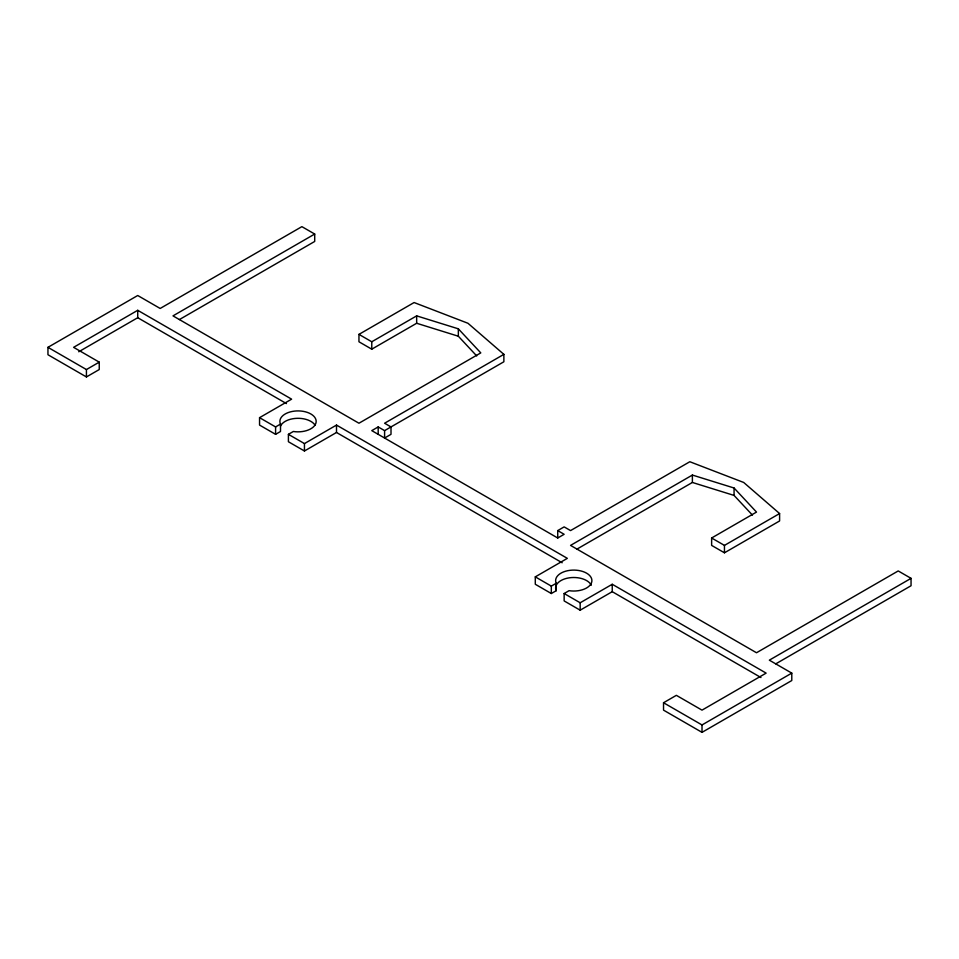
<?xml version="1.0" encoding="UTF-8"?>
<svg xmlns="http://www.w3.org/2000/svg" width="959" height="959" viewBox="0 0 959 959"><rect width="100%" height="100%" fill="white"/><g stroke="black" fill="none" stroke-linecap="round" stroke-linejoin="round"><path stroke-width="1.44" d="M562.166 562.765L336.501 432.485L304.447 450.994L288.407 441.739L288.407 434.331L293.334 431.49A18.137 10.477 0 0 0 316.098 422.284A18.137 10.477 0 0 0 296.451 410.943A18.137 10.477 0 0 0 280.507 424.082L280.507 431.49L275.593 434.331L259.553 425.077L259.553 417.668L291.62 399.16L137.724 310.308L73.603 347.338L99.245 362.142L99.245 369.551L86.43 376.947L47.95 354.734L47.95 347.338L137.724 295.504L160.165 308.462L301.881 226.648L314.708 234.044L314.708 241.452L179.429 319.551M78.734 351.773L137.724 317.717L286.441 403.583M314.708 234.044L172.992 315.871L358.954 423.231L480.783 352.888L458.342 328.829L416.662 315.871L371.768 341.776L358.954 334.379L358.954 341.776L371.768 349.184L416.662 323.267L458.342 336.225L476.707 355.921M47.95 347.338L86.43 369.551L99.245 362.142M358.954 334.379L414.096 302.541L467.956 323.267L503.871 354.362L503.871 361.771L384.595 430.627L378.182 426.935L371.768 430.627L557.73 537.999L564.144 534.295L557.73 530.591L557.73 537.999M259.553 417.668L275.593 426.935L280.507 424.082M288.407 434.331L304.447 443.585L336.501 425.077L567.344 558.354L535.29 576.862L535.29 584.271L551.317 593.525L556.244 590.684A18.137 10.477 0 0 1 569.071 577.857A18.137 10.477 0 0 1 591.283 585.266M503.871 354.362L384.595 423.231L391.008 426.935L391.008 434.331L384.595 438.035L384.595 430.627M557.73 530.591L564.144 526.887L570.557 530.591L689.821 461.735L743.693 482.461L779.595 513.556L779.595 520.965L724.453 552.804L711.626 545.395L711.626 537.999L756.507 512.082L734.067 488.011L692.386 475.053L570.557 545.395L756.507 652.755L898.223 570.941L911.05 578.349L911.05 585.745L775.783 663.844M577.03 549.063L692.386 482.461L734.067 495.419L752.431 515.103M535.29 576.862L551.317 586.117L556.244 583.276A18.137 10.477 0 0 1 572.175 570.137A18.137 10.477 0 0 1 591.835 581.478A18.137 10.477 0 0 1 569.071 590.684L564.144 593.525L564.144 600.933L580.171 610.188L612.238 591.679L760.955 677.534M564.144 593.525L580.171 602.779L612.238 584.271L766.133 673.122L702.012 710.139L676.359 695.335L663.532 702.743L663.532 710.139L702.012 732.352L791.786 680.53L791.786 673.122L769.334 660.164L911.05 578.349M711.626 537.999L724.453 545.395L779.595 513.556M663.532 702.743L702.012 724.956L791.786 673.122M734.067 488.011L734.067 495.419M724.453 545.395L724.453 552.804M702.012 724.956L702.012 732.352M692.386 475.053L692.386 482.461M612.238 584.271L612.238 591.679M580.171 602.779L580.171 610.188M556.244 583.276L556.244 590.684M551.317 586.117L551.317 593.525M458.342 328.829L458.342 336.225M416.662 315.871L416.662 323.267M378.182 426.935L378.182 434.331M371.768 341.776L371.768 349.184M336.501 425.077L336.501 432.485M304.447 443.585L304.447 450.994M275.593 426.935L275.593 434.331M137.724 310.308L137.724 317.717M86.43 369.551L86.43 376.947M280.507 426.072A18.137 10.477 0 0 1 297.242 418.316A18.137 10.477 0 0 1 315.079 425.197"/></g></svg>
